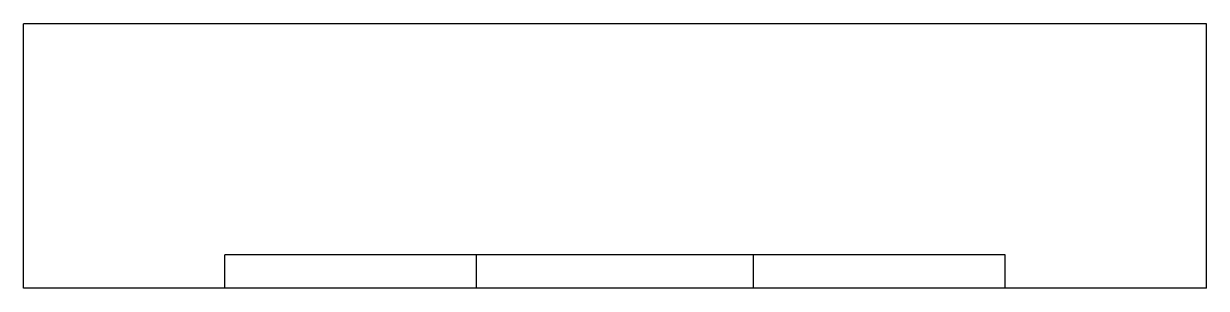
# Model space of a CAD drawing. Header units: inches. Extents: x 53 to 100, y 100 to 110.5.
import ezdxf

# ---------------------------------------------------------------- set-up
doc = ezdxf.new("R2010")
doc.units = ezdxf.units.IN
doc.header["$MEASUREMENT"] = 0

msp = doc.modelspace()

# ---------------------------------------------------------------- linework, layer by layer
for p, q in [((71, 101.3333, 99.7367), (61, 101.3333, 99.6367)), ((71.5, 101.3333, 99.7417), (71, 101.3333, 99.7367)), ((81.5, 101.3333, 99.8417), (71.5, 101.3333, 99.7417)), ((82, 101.3333, 99.8467), (81.5, 101.3333, 99.8417)), ((92, 101.3333, 99.9467), (82, 101.3333, 99.8467)), ((61, 100, 99.61), (53, 100, 99.53)), ((61, 100, 100.21), (53, 100, 100.13)), ((71, 100, 99.46), (61, 100, 99.61)), ((71, 100, 100.31), (61, 100, 100.21)), ((71.5, 100, 99.465), (71, 100, 99.46)), ((71.5, 100, 100.315), (71, 100, 100.31)), ((81.5, 100, 99.565), (71.5, 100, 99.465)), ((71.5, 100, 99.465), (71.5, 100, 100.315)), ((82, 100, 99.57), (81.5, 100, 99.565)), ((82, 100, 100.42), (81.5, 100, 100.415)), ((81.5, 100, 100.415), (81.5, 100, 99.565)), ((92, 100, 99.92), (82, 100, 99.57)), ((92, 100, 100.52), (82, 100, 100.42)), ((100, 100, 100), (92, 100, 99.92)), ((100, 100, 100.6), (92, 100, 100.52))]:
    msp.add_line(p, q)
for points in [[(53, 100, 99.53), (53, 110.5, 99.74)], [(53, 110.5, 99.74), (53, 110.5, 100.34)], [(100, 110.5, 100.21), (53, 110.5, 99.74)], [(100, 110.5, 100.81), (53, 110.5, 100.34)], [(100, 100, 100), (100, 110.5, 100.21)], [(100, 110.5, 100.21), (100, 110.5, 100.81)], [(61, 100, 99.61), (61, 101.3333, 99.6367)], [(71, 100, 99.46), (71, 101.3333, 99.7367)], [(82, 100, 99.57), (82, 101.3333, 99.8467)], [(92, 100, 99.92), (92, 101.3333, 99.9467)], [(53, 100, 99.53), (53, 100, 100.13)], [(100, 100, 100.6), (100, 100, 100)]]:
    msp.add_polyline3d(points)

doc.saveas('drawing.dxf')
